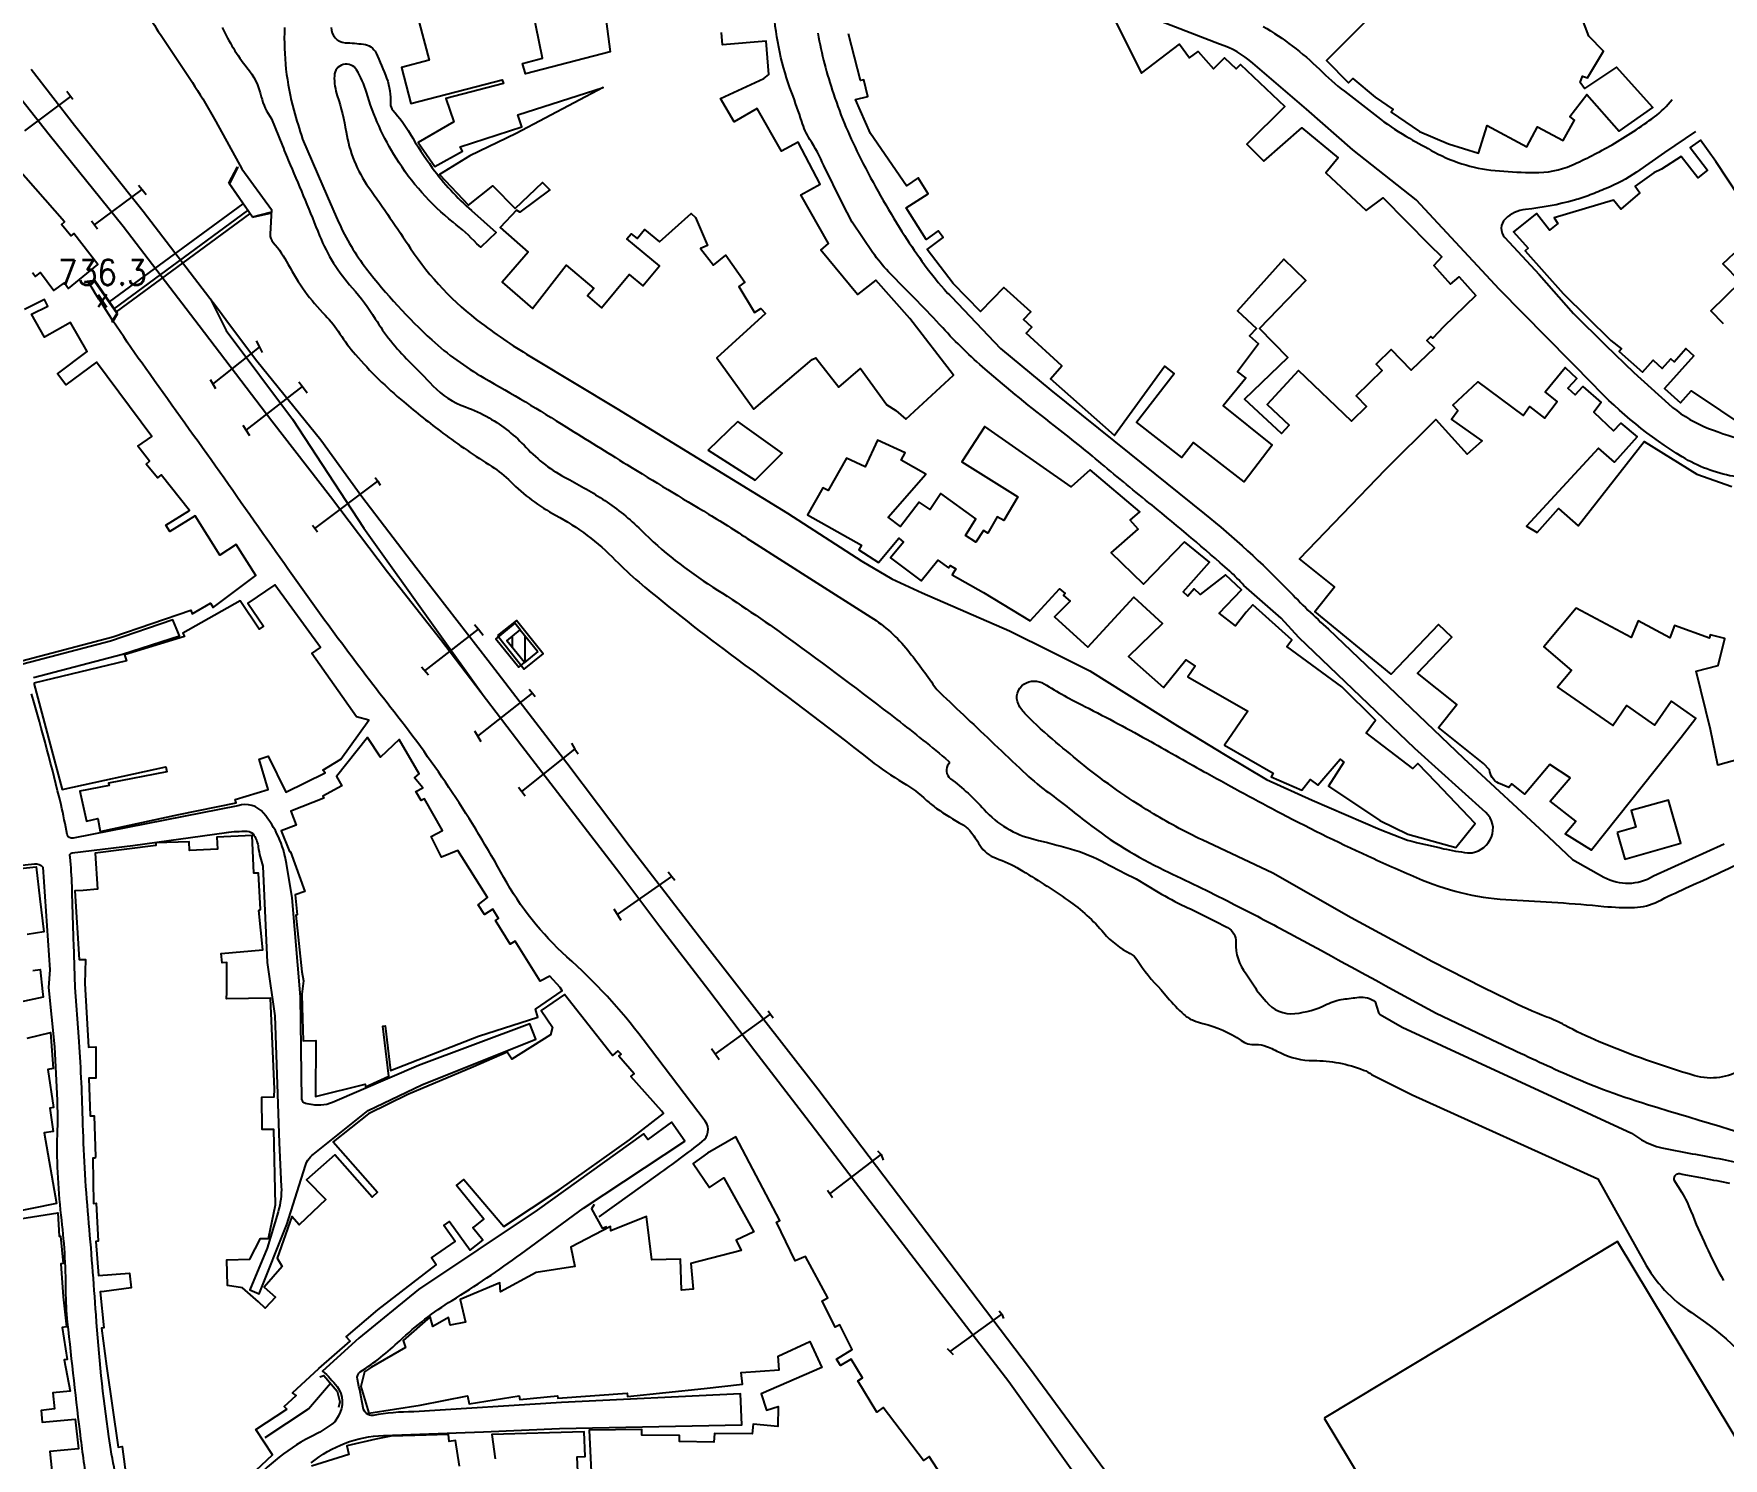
# Model space of a CAD drawing. Header units: metres. Extents: x 320405 to 332543, y 7395686 to 7410003.
# Drawn here: x 321023.2 to 321289.8, y 7409425.7 to 7409650.4 of the extents above; entities that cross this region are included whole.
import ezdxf
from ezdxf.enums import TextEntityAlignment as Align

# ---------------------------------------------------------------- set-up
doc = ezdxf.new("R2010")
doc.units = ezdxf.units.M
doc.header["$LTSCALE"] = 10
doc.header["$MEASUREMENT"] = 0
doc.linetypes.add('CONTINUO', pattern=[0])
doc.linetypes.add('TRACEJADO', pattern=[8.7, 8, -0.7])
for name, color, linetype in [('ALA', 45, 'Continuous'), ('BUEIRO', 151, 'Continuous'), ('CERCA', 45, 'CERCA'), ('EDIFICAÇÃO', 30, 'Continuous'), ('Edificações', 30, 'Continuous'), ('GALERIA', 45, 'Continuous'), ('H_EDIFICAÇÃO', 30, 'Continuous'), ('Hidrografia', 140, 'Continuous'), ('Linha Férrea', 20, 'Continuous'), ('Pontes e Viadutos', 190, 'Continuous'), ('Pontos Cotados', 45, 'Continuous'), ('Portico', 45, 'Continuous'), ('VIADUTO', 190, 'Continuous'), ('Vias Primárias', 230, 'Continuous'), ('Áreas Verdes e Lazer', 93, 'Continuous')]:
    doc.layers.add(name, color=color, linetype=linetype)
doc.styles.get("Standard").update_dxf_attribs({"font": 'arial.ttf'})
doc.styles.add('Style-STANDARD', font='STANDARD.shx')
doc.linetypes.add('CERCA', pattern='A,2.5,-0.2,["X",Standard,S=0.5,R=0,X=-0.15,Y=-0.25],-0.2', length=2.9)
doc.linetypes.add('FENCELINE2', pattern='A,0.25,-0.1,[132,ltypeshp.shx,S=0.1,R=0,X=-0.1,Y=0],-0.1,1', length=1.45)

msp = doc.modelspace()

# ---------------------------------------------------------------- linework, layer by layer
at = {"layer": 'ALA', "linetype": 'CONTINUO', "flags": 128}
msp.add_lwpolyline([(321057.7, 7409621.48), (321060.57, 7409622.16)], dxfattribs=at)
at = {"layer": 'ALA', "linetype": 'CONTINUO'}
for points in [[(321053.98, 7409626.85, 738), (321055.36, 7409629.47, 737.68)], [(321055.36, 7409629.47, 737.68), (321055.39, 7409629.39, 736.32), (321054.1, 7409626.78, 736.44)], [(321060.57, 7409622.16, 736.41), (321060.54, 7409622.23, 736.22), (321057.73, 7409621.52, 736.38)], [(321032.82, 7409611.49, 738.3), (321031.21, 7409611.32, 738.3)], [(321032.79, 7409611.34, 737.21), (321031.3, 7409611.18, 737.16), (321031.21, 7409611.32, 738.3)], [(321036.3, 7409606.29, 737.21), (321035.53, 7409605.06, 737.16), (321035.6, 7409604.94, 737.48)], [(321036.41, 7409606.31, 738.3), (321035.6, 7409604.94, 737.48)]]:
    msp.add_polyline3d(points, dxfattribs=at)
at = {"layer": 'BUEIRO', "linetype": 'CONTINUO'}
for points in [[(321057.7, 7409621.48, 737.93), (321053.98, 7409626.85, 738)], [(321057.7, 7409621.48, 737.93), (321057.73, 7409621.52, 736.38), (321054.1, 7409626.78, 736.44), (321053.98, 7409626.85, 738)], [(321036.41, 7409606.31, 738.3), (321036.3, 7409606.29, 737.21), (321032.79, 7409611.34, 737.21), (321032.82, 7409611.49, 738.3)], [(321036.41, 7409606.31, 737.93), (321032.82, 7409611.49, 738.3)]]:
    msp.add_polyline3d(points, dxfattribs=at)
at = {"layer": 'CERCA', "linetype": 'FENCELINE2', "ltscale": 2, "flags": 128}
msp.add_lwpolyline([(321099.94, 7409556.4), (321099.11, 7409557.43), (321096.1, 7409554.98), (321099.73, 7409550.52), (321100.62, 7409551.24)], dxfattribs=at)
at = {"layer": 'EDIFICAÇÃO', "linetype": 'CONTINUO'}
msp.add_polyline3d([(321102.74, 7409552.97, 741.2), (321100.62, 7409551.24, 741.2), (321097.83, 7409554.68, 741.22), (321099.94, 7409556.4, 741.19)], close=True, dxfattribs=at)
at = {"layer": 'Edificações'}
for points in [[(321241.42, 7409660.51), (321227.18, 7409646.22), (321230.68, 7409642.7), (321231.36, 7409643.37), (321234.89, 7409640.41), (321237.72, 7409638.51), (321237.42, 7409638.06), (321241.88, 7409635.01), (321246.44, 7409633.05), (321251.2, 7409631.59), (321252.54, 7409635.96), (321258.79, 7409632.59), (321260.51, 7409635.78), (321264.56, 7409633.59), (321266.31, 7409636.82), (321265.61, 7409637.36), (321268.27, 7409640.86), (321273.4, 7409635.09), (321278.68, 7409638.79), (321272.97, 7409645.17), (321267.89, 7409641.78), (321267.23, 7409642.77), (321267.6, 7409643.76), (321268.36, 7409643.48), (321270.9, 7409647.68), (321268.6, 7409650.06), (321265.42, 7409658.43)], [(321112.58, 7409659.71), (321114.18, 7409647.61), (321100.78, 7409644.09), (321100.34, 7409645.76), (321103.49, 7409646.58), (321101.39, 7409656.95)], [(321084.04, 7409652.22), (321085.61, 7409646.28), (321081.22, 7409645.12), (321082.68, 7409639.44), (321097.13, 7409643.16), (321097.32, 7409642.58), (321088.2, 7409640.2), (321089.49, 7409636.52), (321083.84, 7409633.3), (321086.48, 7409629.48), (321090.87, 7409631.93), (321090.49, 7409632.62), (321100.21, 7409635.75), (321099.6, 7409637.63), (321113.05, 7409641.96), (321099.32, 7409634.72), (321092.03, 7409631.16), (321087.21, 7409628.24), (321091.78, 7409623.42), (321095.62, 7409626.46), (321099.15, 7409622.87), (321103.49, 7409626.99), (321104.63, 7409625.79), (321099.89, 7409622.27), (321099.39, 7409622.63), (321096.82, 7409619.85), (321101.23, 7409615.98), (321097.09, 7409611.27), (321101.88, 7409607.07), (321107.21, 7409613.94), (321111.57, 7409610.24), (321110.59, 7409609.09), (321112.8, 7409607.22), (321117.16, 7409612.47), (321119.32, 7409610.67), (321121.93, 7409613.83), (321116.8, 7409618.07), (321117.49, 7409618.9), (321118.4, 7409618.14), (321119.59, 7409619.56), (321121.94, 7409617.63), (321126.94, 7409622.07), (321127.6, 7409621.45), (321129.52, 7409617.04), (321128.4, 7409616.56), (321130.48, 7409613.95), (321132.41, 7409615.49), (321135.41, 7409611.23), (321134.46, 7409610.56), (321136.92, 7409606.44), (321137.95, 7409607.12), (321138.69, 7409606.33), (321131.01, 7409599.32), (321136.84, 7409591.24), (321146.05, 7409599.03), (321146.61, 7409599.31), (321150.24, 7409594.7), (321153.66, 7409597.64), (321157.81, 7409591.88), (321159.26, 7409590.99), (321160.8, 7409589.63), (321168.31, 7409596.59), (321161.43, 7409605.51), (321156.08, 7409611.58), (321153.18, 7409609.28), (321147.4, 7409616.32), (321148.62, 7409617.33), (321144.26, 7409625.01), (321147.27, 7409626.72), (321143.82, 7409633.31), (321141.21, 7409631.94), (321137.34, 7409638.65), (321133.7, 7409636.55), (321131.58, 7409640.23), (321138.38, 7409643.38), (321139.2, 7409644.02), (321138.75, 7409649.29), (321131.9, 7409648.7), (321131.73, 7409650.64)], [(321193.63, 7409652.91), (321198.02, 7409644.21), (321204, 7409648.78), (321205.6, 7409646.63), (321206.95, 7409647.64), (321209.36, 7409644.92), (321211.12, 7409646.65), (321212.94, 7409644.89), (321213.61, 7409645.58), (321220.63, 7409638.97), (321214.64, 7409633.02), (321217.32, 7409630.32), (321223.3, 7409635.6), (321229.06, 7409630.88), (321227.1, 7409628.49), (321233.48, 7409622.57), (321236.16, 7409624.54), (321243.39, 7409617.17), (321245.41, 7409615.25), (321244.12, 7409613.89), (321246.78, 7409610.91), (321248.12, 7409612.11), (321250.78, 7409609.14), (321245.67, 7409604.19), (321243.97, 7409602.39), (321243.65, 7409602.69), (321243.03, 7409602.05), (321244.22, 7409600.91), (321240.57, 7409597.36), (321237.4, 7409600.61), (321235.01, 7409598.29), (321235.96, 7409597.31), (321231.88, 7409593.3), (321233.51, 7409591.64), (321231.13, 7409589.3), (321222.79, 7409597.32), (321217.81, 7409591.95), (321221.32, 7409588.7), (321220.08, 7409587.37), (321214.24, 7409592.79), (321221.1, 7409599.39), (321216.64, 7409603.96), (321223.95, 7409611.53), (321220.47, 7409614.88), (321213.17, 7409606.73), (321216.16, 7409603.95), (321215.06, 7409602.77), (321216.45, 7409601.5), (321213.14, 7409597.12), (321214.49, 7409596.1), (321210.89, 7409591.75), (321218.61, 7409585.52), (321214.21, 7409579.75), (321206.2, 7409585.96), (321204.37, 7409583.59), (321197.2, 7409589.14), (321203.17, 7409596.85), (321201.69, 7409597.99), (321193.73, 7409587.06), (321183.62, 7409595.99), (321185.42, 7409598.07), (321179.79, 7409603.19), (321180.68, 7409604.17), (321179.36, 7409605.36), (321180.56, 7409606.59), (321176.28, 7409610.4), (321172.59, 7409606.62), (321168.28, 7409611.03), (321164.16, 7409616.4), (321166.72, 7409618.28), (321165.93, 7409619.36), (321164.04, 7409617.98), (321160.86, 7409622.99), (321164.33, 7409625.19), (321162.75, 7409627.69), (321160.92, 7409626.43), (321155.22, 7409634.71), (321152.87, 7409640.09), (321154.8, 7409640.53), (321154.19, 7409643.18), (321153.66, 7409643.06), (321151.79, 7409650.45)], [(321023, 7409612.8), (321023.48, 7409612.16), (321024.28, 7409612.77), (321026.37, 7409609.92), (321028.02, 7409611.12), (321028.67, 7409610.23), (321033.3, 7409614.02), (321029.51, 7409618.91), (321029.07, 7409618.57), (321027.57, 7409620.33), (321028.06, 7409620.75), (321008.14, 7409643.35)], [(321294.05, 7409622.1), (321288.62, 7409630.27), (321286.21, 7409633.65), (321284.57, 7409632.48), (321287.31, 7409628.9), (321285.77, 7409627.71), (321283.18, 7409631.09), (321280.08, 7409629.09), (321278.86, 7409628.49), (321275.9, 7409626.41), (321276.66, 7409625.33), (321273.64, 7409622.78), (321272.47, 7409624.17), (321263.13, 7409621.38), (321263.71, 7409620.5), (321262.41, 7409619.47), (321260.34, 7409622.07), (321256.69, 7409619.17), (321259.02, 7409616.6), (321258.57, 7409616.19), (321264.54, 7409609.45), (321272.09, 7409602.04), (321273.73, 7409600.71), (321273.39, 7409600.29), (321277.06, 7409597.03), (321278.74, 7409598.92), (321280.17, 7409597.65), (321281.51, 7409599.16), (321282.06, 7409598.67), (321283.91, 7409600.76), (321285.16, 7409599.65), (321280.56, 7409594.46), (321283.07, 7409592.24), (321284.74, 7409594.09), (321294.02, 7409587.91)], [(321289.85, 7409604.7), (321287.86, 7409606.73), (321292.52, 7409611.29), (321289.73, 7409614.15), (321291.54, 7409615.85)], [(321020.33, 7409551.26), (321035.67, 7409555.31), (321048, 7409559.48), (321048.18, 7409558.95), (321051.11, 7409560.63), (321051.5, 7409559.95), (321058.26, 7409564.98), (321055.14, 7409569.86), (321052.56, 7409568.2), (321048.67, 7409574.41), (321044.66, 7409571.9), (321044.04, 7409572.89), (321047.79, 7409575.24), (321043.3, 7409580.85), (321042.72, 7409580.38), (321040.92, 7409582.53), (321041.45, 7409583.02), (321039.64, 7409585.38), (321041.84, 7409586.89), (321033.07, 7409598.63), (321028.26, 7409595.04), (321026.94, 7409596.8), (321031.61, 7409600.29), (321028.97, 7409604.9), (321024.88, 7409602.57), (321022.82, 7409606.19), (321025.41, 7409607.47), (321024.89, 7409608.51), (321021.71, 7409606.94)], [(321057.38, 7409422.98), (321060.86, 7409426.25), (321058.22, 7409430.26), (321063.11, 7409433.45), (321062.7, 7409433.9), (321064.62, 7409435.61), (321064.04, 7409436.03), (321068.18, 7409439.89), (321073.12, 7409444.18), (321072.52, 7409444.88), (321077.51, 7409449.15), (321086.72, 7409456.23), (321085.96, 7409457.32), (321089.69, 7409459.92), (321087.89, 7409462.42), (321088.79, 7409463.06), (321092.04, 7409458.56), (321094.07, 7409460.11), (321092.5, 7409462.06), (321092.84, 7409462.33), (321094.2, 7409463.42), (321089.93, 7409468.74), (321091.05, 7409469.69), (321097.37, 7409462.26), (321106.09, 7409468.04), (321117.22, 7409475.97), (321122.58, 7409480.1), (321122.28, 7409480.51), (321117.42, 7409485.92), (321117.93, 7409486.35), (321115.54, 7409489.16), (321115.87, 7409489.45), (321115.39, 7409490.01), (321114.53, 7409489.26), (321106.97, 7409498.9), (321103.25, 7409496.34), (321105.06, 7409493.7), (321104.76, 7409492.5), (321098.62, 7409488.69), (321097.89, 7409489.76), (321092.6, 7409487.45), (321082.21, 7409483.09), (321076.04, 7409480.05), (321070.46, 7409475.63), (321077.46, 7409467.68), (321076.58, 7409466.91), (321070.73, 7409473.59), (321066.22, 7409469.65), (321069.28, 7409466.56), (321065.09, 7409462.53), (321063.91, 7409463.87), (321061.63, 7409457.27), (321062.39, 7409455.95), (321059.56, 7409452.73), (321061.32, 7409451.12), (321059.73, 7409449.39), (321058.64, 7409450.4), (321056.15, 7409452.62), (321053.77, 7409452.99), (321053.68, 7409457.02), (321057.27, 7409457.11), (321058.97, 7409460.41), (321060.22, 7409460.36), (321061.35, 7409465.68), (321061.09, 7409477.6), (321059.23, 7409477.59), (321059.2, 7409482.66), (321061.14, 7409482.73), (321061.18, 7409483.93), (321060.57, 7409498.3), (321053.62, 7409498.19), (321053.65, 7409499.2), (321053.67, 7409500.55), (321053.67, 7409503.95), (321052.93, 7409503.87), (321052.78, 7409505.35), (321059.36, 7409505.91), (321058.73, 7409512.15), (321058.95, 7409512.31), (321058.68, 7409518), (321057.95, 7409518), (321057.66, 7409523.95), (321052.08, 7409523.69), (321052.17, 7409521.78), (321047.79, 7409521.57), (321047.72, 7409522.97), (321042.44, 7409522.79), (321042.46, 7409522.38), (321032.87, 7409521.15), (321033.23, 7409515.47), (321030.98, 7409515.29), (321029.69, 7409515.21), (321030.36, 7409504.4), (321031.34, 7409504.38), (321031.26, 7409500.6), (321031.82, 7409490.58), (321032.98, 7409490.6), (321032.99, 7409485.7), (321031.9, 7409485.7), (321032.08, 7409479.73), (321032.75, 7409479.75), (321032.94, 7409473.28), (321032.9, 7409473.07), (321032.52, 7409473.06), (321032.61, 7409465.93), (321033.06, 7409465.95), (321033.36, 7409459.96), (321032.97, 7409459.93), (321033.43, 7409454.53), (321038.29, 7409454.93), (321038.59, 7409452.58), (321034.31, 7409452.03), (321033.65, 7409451.96), (321034.24, 7409446.27), (321033.91, 7409446.22), (321034.7, 7409440.24), (321036.53, 7409427.48), (321037.15, 7409427.56), (321038.17, 7409419.93)], [(321000, 7409516.56), (321023.6, 7409519.03), (321024.15, 7409513.99), (321024.8, 7409508.77), (321022.14, 7409508.34)], [(321023.06, 7409502.68), (321024.18, 7409502.81), (321024.57, 7409499.33), (321024.67, 7409498.47), (321012.39, 7409495.82)], [(321022.15, 7409491.98), (321025.85, 7409492.87), (321026.24, 7409487.2), (321025.4, 7409487.07), (321026.3, 7409481.06), (321025.72, 7409480.97), (321026.27, 7409477.25), (321024.83, 7409477.03), (321026.79, 7409465.91), (321018.76, 7409464.25)], [(321173.63, 7409411.9), (321164.49, 7409425.97), (321163.58, 7409425.38), (321157.23, 7409433.74), (321156.22, 7409432.98), (321153.23, 7409437.95), (321154, 7409438.41), (321152.16, 7409441.37), (321150.5, 7409440.34), (321149.87, 7409441.35), (321152.35, 7409442.89), (321150.42, 7409446.76), (321149.68, 7409446.39), (321147.59, 7409450.57), (321148.49, 7409451.02), (321144.97, 7409457.57), (321143.36, 7409456.87), (321140.42, 7409462.95), (321140.95, 7409463.2), (321133.96, 7409476.41), (321129.5, 7409473.83), (321127.25, 7409472.22), (321129.82, 7409468.45), (321132.07, 7409469.98), (321136.82, 7409461.46), (321134.03, 7409460.12), (321134.82, 7409458.49), (321126.87, 7409456.43), (321127.26, 7409452.41), (321125.4, 7409452.23), (321125.24, 7409457.14), (321120.72, 7409457), (321119.91, 7409463.85), (321114.26, 7409461.61), (321114.19, 7409462.28), (321107.96, 7409459), (321108.57, 7409455.95), (321102.46, 7409455.03), (321096.84, 7409451.99), (321096.72, 7409453.41), (321090.46, 7409450.77), (321091.33, 7409447.21), (321088.91, 7409446.7), (321088.65, 7409447.94), (321086.17, 7409446.48), (321085.76, 7409448.02), (321081.48, 7409444.31), (321081.88, 7409443.21), (321076.5, 7409440.11), (321075.39, 7409439.36), (321074.79, 7409437.05), (321076.05, 7409432.82), (321084.16, 7409434.11), (321091.64, 7409435.59), (321091.89, 7409434.3), (321099.81, 7409435.58), (321099.91, 7409434.97), (321105.87, 7409435.59), (321105.91, 7409435.2), (321116.86, 7409436), (321116.91, 7409435.45), (321129.01, 7409436.7), (321135.04, 7409437.38), (321134.83, 7409439.25), (321140.8, 7409439.67), (321140.65, 7409441.8), (321145.64, 7409444.12), (321147.24, 7409440.7), (321147.57, 7409440.05), (321138.01, 7409435.88), (321138.84, 7409433.28), (321140.66, 7409433.86), (321140.64, 7409430.74), (321136.71, 7409431.08), (321136.58, 7409429.57), (321130.61, 7409429.63), (321130.54, 7409428.25), (321125.09, 7409428.38), (321125.11, 7409429.31), (321119.15, 7409429.37), (321119.16, 7409430.27), (321110.82, 7409430.15), (321111.24, 7409421.41)], [(321018.98, 7409463.16), (321026.99, 7409464.41), (321027.18, 7409460.74), (321027.43, 7409460.75), (321027.81, 7409456.44), (321027.45, 7409456.41), (321027.82, 7409451.19), (321028.38, 7409446.45), (321027.7, 7409446.37), (321028.46, 7409441.29), (321028, 7409441.22), (321028.93, 7409436.31), (321026.2, 7409436.05), (321026.49, 7409433.49), (321024.38, 7409433.26), (321024.54, 7409431.43), (321029.74, 7409431.88), (321030.28, 7409427.22), (321025.74, 7409426.76), (321026.31, 7409421.2)], [(321090.38, 7409424.46), (321089.76, 7409428.53), (321088.73, 7409428.37), (321088.62, 7409429.49), (321083.35, 7409429.29), (321079.52, 7409429.18), (321077.16, 7409428.74), (321072.58, 7409427.7), (321072.9, 7409426.29), (321067, 7409424.46)], [(321109.18, 7409421.21), (321108.97, 7409425.92), (321110.2, 7409425.97), (321110.03, 7409429.91), (321095.48, 7409429.44), (321096, 7409425.64)]]:
    msp.add_lwpolyline(points, dxfattribs=at)
msp.add_lwpolyline([(321294.81, 7409536.7), (321288.97, 7409535.04), (321287.78, 7409540.68), (321285.52, 7409549.9), (321288.98, 7409550.76), (321290.06, 7409555.02), (321287.73, 7409555.61), (321287.61, 7409555.11), (321282.09, 7409557.08), (321281.4, 7409555.16), (321276.39, 7409557.8), (321275.29, 7409555.22), (321266.62, 7409559.81), (321261.47, 7409553.71), (321265.87, 7409549.99), (321263.66, 7409547.37), (321272.36, 7409541.33), (321274.53, 7409544.46), (321278.96, 7409541.39), (321281.57, 7409545.15), (321285.5, 7409542.42), (321283.19, 7409539.43), (321269.02, 7409521.62), (321264.84, 7409524.2), (321266.52, 7409526.24), (321262.48, 7409529.35), (321265.63, 7409533.06), (321262.43, 7409535.17), (321258.49, 7409530.48), (321256.44, 7409532.12), (321255.97, 7409531.53), (321254.35, 7409532.24, -0.290956), (321252.94, 7409534.34), (321251.95, 7409535.3), (321244.86, 7409540.98), (321247.76, 7409544.61), (321241.55, 7409549.58), (321246.95, 7409555.27), (321244.86, 7409557.25), (321237.4, 7409549.39), (321225.33, 7409559.28), (321228.44, 7409563.17), (321222.96, 7409567.63), (321236.49, 7409581.72), (321244.44, 7409589.6), (321249.37, 7409584.09), (321251.75, 7409586.21), (321246.92, 7409589.63), (321247.9, 7409591), (321247.13, 7409591.82), (321251.08, 7409595.55), (321258.21, 7409590.23), (321259.25, 7409591.62), (321261.62, 7409589.82), (321263.59, 7409592.42), (321261.72, 7409593.93), (321264.85, 7409597.81), (321266.71, 7409596.05), (321265.29, 7409594.54), (321266.42, 7409593.47), (321267.66, 7409594.78), (321270.55, 7409592.25), (321269.37, 7409590.75), (321272.5, 7409587.82), (321273.63, 7409589.03), (321276.21, 7409586.87), (321272.65, 7409582.85), (321270.12, 7409585.08), (321258.74, 7409572.78), (321260.42, 7409571.75), (321263.79, 7409575.55), (321266.89, 7409572.8), (321277.32, 7409586.11), (321285.62, 7409580.97), (321291.16, 7409579)], format="xyb", dxfattribs=at)
for points in [[(321134.31, 7409589.26), (321129.64, 7409584.74), (321137.05, 7409579.99), (321141.31, 7409584.28)], [(321204.8, 7409570.26), (321198.34, 7409563.62), (321193.22, 7409568.56), (321197.49, 7409572.27), (321196.24, 7409573.71), (321197.73, 7409575), (321189.89, 7409581.62), (321186.91, 7409578.98), (321173.27, 7409588.49), (321169.63, 7409582.89), (321178.48, 7409577.37), (321176.26, 7409573.63), (321175.25, 7409574.23), (321173.73, 7409571.67), (321173.05, 7409572.07), (321171.88, 7409570.23), (321170.21, 7409571.29), (321171.88, 7409573.91), (321166.35, 7409577.93), (321164.64, 7409575.38), (321162.94, 7409576.52), (321159.95, 7409572.68), (321158.01, 7409574.19), (321163.97, 7409580.94), (321160.06, 7409583.15), (321160.72, 7409584.32), (321156.32, 7409586.33), (321154.41, 7409582.14), (321151.45, 7409583.49), (321148.54, 7409578.36), (321147.73, 7409578.83), (321145.32, 7409574.57), (321153.81, 7409569.76), (321153.4, 7409569.03), (321156.49, 7409567.02), (321159.69, 7409570.86), (321160.44, 7409570.24), (321158.37, 7409567.76), (321163.25, 7409564.13), (321165.87, 7409567.37), (321167.53, 7409566.18), (321167.81, 7409566.57), (321168.7, 7409566.01), (321168.1, 7409565.06), (321173.09, 7409562.29), (321180.43, 7409557.82), (321185.07, 7409562.86), (321185.94, 7409562.13), (321185.67, 7409561.81), (321186.75, 7409560.9), (321184.27, 7409558.43), (321189.53, 7409553.68), (321196.77, 7409561.58), (321201.31, 7409557.42), (321195.94, 7409552.18), (321201.49, 7409547.32), (321205, 7409551.69), (321206.49, 7409550.65), (321205.33, 7409549), (321214.8, 7409543.59), (321211.1, 7409538.19), (321218.8, 7409533.78), (321218.48, 7409533.23), (321223.3, 7409531.1), (321224.6, 7409532.81), (321225.81, 7409531.88), (321229.36, 7409536), (321229.92, 7409535.52), (321227.49, 7409531.76), (321235.61, 7409526.31), (321240.02, 7409524.17), (321247.6, 7409522.07), (321250.66, 7409525.84), (321244.51, 7409532.32), (321241.59, 7409535.3), (321240.83, 7409534.55), (321233.45, 7409540.18), (321234.94, 7409542.14), (321229.64, 7409547.42), (321220.95, 7409553.75), (321221.74, 7409554.82), (321215.56, 7409560.36), (321214.5, 7409559.18), (321212.81, 7409557.01), (321210.26, 7409559.01), (321213.76, 7409562.74), (321211.24, 7409565.1), (321207.25, 7409562), (321206.31, 7409562.85), (321205.3, 7409561.72), (321204.56, 7409562.39), (321208.72, 7409567.06)], [(321023.23, 7409548), (321027.68, 7409531.2), (321044.03, 7409534.81), (321044.2, 7409534.02), (321035.01, 7409532.23), (321035.09, 7409531.84), (321030.46, 7409530.94), (321031.51, 7409526.2), (321033.33, 7409526.62), (321033.7, 7409524.6), (321046.07, 7409527.29), (321055.13, 7409529.11), (321054.97, 7409529.63), (321060.21, 7409531.24), (321058.74, 7409536.02), (321060.2, 7409536.46), (321062.99, 7409530.8), (321069.17, 7409533.84), (321068.81, 7409534.29), (321071.63, 7409536), (321076.06, 7409542.15), (321074.15, 7409542.7), (321067.06, 7409552.65), (321068.42, 7409553.62), (321061.24, 7409563.5), (321056.99, 7409560.63), (321059.45, 7409556.99), (321058.77, 7409556.53), (321055.76, 7409560.98), (321046.7, 7409555.88), (321046.99, 7409555.37), (321037.54, 7409552.46), (321037.84, 7409551.51)], [(321096.36, 7409555.49), (321100.56, 7409550.22), (321103.58, 7409552.63), (321099.38, 7409557.89)], [(321065.53, 7409496.93), (321065.72, 7409491.55), (321067.72, 7409491.62), (321067.66, 7409482.8), (321075.5, 7409484.74), (321075.56, 7409484.3), (321079.21, 7409485.99), (321078.28, 7409493.87), (321078.64, 7409493.91), (321079.47, 7409486.88), (321093.37, 7409492.28), (321102.76, 7409495.3), (321102.36, 7409496.56), (321106.6, 7409499.43), (321106.26, 7409500), (321104.65, 7409501.78), (321103.09, 7409500.96), (321099.14, 7409507.29), (321098.38, 7409506.82), (321096.05, 7409510.55), (321096.54, 7409510.86), (321095.62, 7409512.32), (321094.3, 7409511.49), (321093.33, 7409513.04), (321094.82, 7409514.17), (321090.12, 7409521.61), (321087.56, 7409520.56), (321085.89, 7409523.82), (321087.7, 7409524.75), (321084.84, 7409529.75), (321084.33, 7409529.46), (321083.51, 7409530.88), (321084.58, 7409531.49), (321083.27, 7409533.04), (321084.03, 7409533.68), (321080.84, 7409539.08), (321077.93, 7409536.32), (321075.84, 7409539.41), (321070.98, 7409533.29), (321071.83, 7409531.81), (321068.8, 7409530.17), (321068.97, 7409529.86), (321063.74, 7409527.8), (321064.61, 7409525.61), (321062.24, 7409524.68), (321063.53, 7409521.41), (321063.71, 7409521.38), (321065.99, 7409515.15), (321064.46, 7409514.59), (321064.76, 7409511.44), (321064.55, 7409511.41), (321065.52, 7409502.46), (321065.77, 7409501.04), (321065.51, 7409498.95)], [(321273.07, 7409524.44), (321274.26, 7409520.25), (321283.1, 7409522.76), (321281.18, 7409529.55), (321275.28, 7409527.88), (321276.02, 7409525.26)]]:
    msp.add_lwpolyline(points, close=True, dxfattribs=at)
at = {"layer": 'GALERIA', "linetype": 'TRACEJADO', "flags": 128}
for points in [[(321035.89, 7409607.06), (321056.97, 7409622.54)], [(321036.23, 7409606.57), (321057.31, 7409622.04)]]:
    msp.add_lwpolyline(points, dxfattribs=at)
at = {"layer": 'H_EDIFICAÇÃO', "color": 132, "linetype": 'CONTINUO', "flags": 128}
for points in [[(321098.74, 7409553.56), (321098.74, 7409555.42)], [(321100.74, 7409551.34), (321100.74, 7409555.43)]]:
    msp.add_lwpolyline(points, dxfattribs=at)
at = {"layer": 'Hidrografia'}
for points in [[(321039.07, 7409658.6, 0.070177), (321043.17, 7409650.33, -0.008845), (321049.86, 7409640.18), (321051.93, 7409636.59), (321056.01, 7409629.15), (321060.69, 7409622.69), (321060.51, 7409618.83, 0.193281), (321060.96, 7409617.53, -0.057349), (321063.36, 7409614.04, 0.071073), (321069.18, 7409606.03, -0.049542), (321071.51, 7409603.11, 0.035318), (321073.95, 7409599.86, 0.039659), (321081.57, 7409592.36, 0.014177), (321087.77, 7409587.45, 0.020425), (321095.49, 7409582.15, -0.057692), (321098.44, 7409579.8, 0.074494), (321105.55, 7409574.49, -0.075559), (321114.97, 7409567.42, 0.023298), (321118.71, 7409563.94, 0.017039), (321134.09, 7409551.83, -0.00779), (321155.21, 7409535.82, 0.032139), (321160.4, 7409532.27, -0.054188), (321164.1, 7409529.49, 0.037039), (321165.67, 7409528.22, 0.024073), (321169.76, 7409525.68, -0.103269), (321171.04, 7409524.57, -0.011596), (321171.71, 7409523.65, -0.014431), (321172.48, 7409522.46, 0.174672), (321175.08, 7409520.36, -0.051726), (321178.77, 7409518.65, -0.017018), (321186.41, 7409513.72, -0.06506), (321192.06, 7409508.59, 0.102565), (321196.23, 7409505.34, -0.146534), (321197.27, 7409504.38, 0.054538), (321201.09, 7409499.63), (321202.11, 7409498.41, 0.035556), (321204.7, 7409495.72, 0.094165), (321206.27, 7409494.77, 0.027704), (321207.7, 7409494.32, -0.087409), (321213.73, 7409491.62, 0.162758), (321215.99, 7409490.98, -0.109709), (321217.75, 7409490.68, -0.020115), (321219.91, 7409489.7, 0.117021), (321225.14, 7409488.45, -0.092573), (321233.04, 7409486.96, -0.071574), (321234.32, 7409486.24), (321240.73, 7409483.05), (321270.04, 7409469.81), (321277.31, 7409456.72, 0.121649), (321284.77, 7409448.69, -0.092251), (321297.93, 7409436.09, 0.067155)], [(321052.95, 7409651.42, 0.064319), (321056.84, 7409645.13, -0.114458), (321059.1, 7409640.51, 0.102868), (321060.7, 7409637.03), (321062.43, 7409632.77, 0.003943), (321063.67, 7409629.77, -0.003641), (321068.3, 7409618.58, 0.086956), (321073.44, 7409610.37, -0.046261), (321077.08, 7409605.48, 0.061574), (321082.38, 7409598.8, -0.008887), (321086.19, 7409594.92, 0.118246), (321091.33, 7409591.57, -0.04613), (321095.05, 7409589.85, -0.073817), (321100.89, 7409585.19, 0.086112), (321107.39, 7409580.26, -0.026593), (321113.31, 7409576.79, -0.048904), (321118.98, 7409572.19, 0.054035), (321130.36, 7409563.15, -0.016293), (321142.26, 7409555.08, -0.006963), (321159.38, 7409542.27, -0.010618), (321167.56, 7409535.69, -0.415211), (321167.59, 7409535.29, 0.431115), (321167.86, 7409532.92, -0.048823), (321173.15, 7409528.06, 0.152445), (321181.03, 7409523.37, -0.010889), (321186.78, 7409521.86, -0.055559), (321192.32, 7409519.59, 0.01629), (321197.17, 7409517.13), (321200.63, 7409515.03, 0.027967), (321204.88, 7409512.77, -0.014024), (321211.58, 7409509.43, -0.290275), (321212.89, 7409507.12, 0.184265), (321214.51, 7409502.15, -0.028485), (321216.16, 7409499.57), (321217.65, 7409497.75, 0.25238), (321222.21, 7409495.87, 0.089248), (321227.23, 7409497.33, -0.08216), (321229.86, 7409498.14, -0.00316), (321232.29, 7409498.44, -0.194005), (321234.89, 7409497.74), (321235.4, 7409496.04), (321235.66, 7409495.71), (321239.14, 7409493.71), (321275.34, 7409476.99), (321276.93, 7409475.97, 0.092055), (321280.11, 7409474.7, 0.00544), (321288.65, 7409473.08, -0.04299), (321296.24, 7409471.04, -0.003544)], [(321112.4, 7409463.79), (321121.73, 7409470.47, 0.009398), (321128.69, 7409475.66, 0.402838), (321129.17, 7409478.89), (321119.38, 7409491.77, 0.047671), (321107.32, 7409504.84, -0.083902), (321097.38, 7409517.32, 0.039926), (321080.06, 7409543.46, -0.013337), (321062.75, 7409566.79, 0.002711), (321040.87, 7409597.63, -0.017623), (321031.87, 7409611.16)], [(321290.83, 7409469.05, 0.007598), (321286.84, 7409469.84), (321283.34, 7409470.49), (321282.95, 7409470.56, 0.514108), (321282.01, 7409469.66), (321283.26, 7409467.63, -0.045609), (321284.71, 7409464.7, 0.034339), (321289.84, 7409453.77, 0.06809)]]:
    msp.add_lwpolyline(points, format="xyb", dxfattribs=at)
msp.add_lwpolyline([(321059.73, 7409428.97), (321066.57, 7409433.49), (321070.03, 7409437.54)], dxfattribs=at)
at = {"layer": 'Linha Férrea', "flags": 128}
for points in [[(321014.58, 7409648.5), (321025.62, 7409634.54), (321037.3, 7409620.06), (321049.3, 7409604.4), (321060.79, 7409589.37), (321070, 7409577.44), (321079.04, 7409565.56), (321087.38, 7409554.95), (321100.23, 7409538.09), (321115.66, 7409518.04), (321122, 7409509.6), (321129.73, 7409499.55), (321136.97, 7409489.99), (321145.05, 7409479.51), (321151.83, 7409470.64), (321164.21, 7409454.51), (321177.08, 7409437.84), (321189.77, 7409420.05)], [(321022.78, 7409644.86), (321029.61, 7409636), (321040.47, 7409622.47), (321052.18, 7409607.13), (321054.23, 7409604.38), (321058.4, 7409598.83), (321068.5, 7409586.37), (321074.96, 7409577.42), (321083.51, 7409566.29), (321094.88, 7409551.55), (321107.33, 7409535.41), (321117.32, 7409522.19), (321126.82, 7409509.8), (321128.79, 7409507.31), (321146.9, 7409484.02), (321180.33, 7409439.96), (321196.33, 7409418.24)], [(321051.07, 7409608.58), (321053.58, 7409603.61), (321064.01, 7409589.66), (321075.3, 7409572.43), (321086.5, 7409556.78), (321094.29, 7409545.88)]]:
    msp.add_lwpolyline(points, dxfattribs=at)
at = {"layer": 'Pontes e Viadutos'}
for points in [[(321111.62, 7409465.75), (321111.22, 7409465.09), (321112.87, 7409462.03), (321113.62, 7409462.26)], [(321068.34, 7409438.55), (321068.99, 7409438.77), (321071.07, 7409436.3), (321071.48, 7409434.64), (321071.27, 7409433.72)]]:
    msp.add_lwpolyline(points, dxfattribs=at)
at = {"layer": 'Portico'}
for points in [[(321021.78, 7409635.13), (321029.05, 7409640.55)], [(321028.43, 7409641.4), (321029.05, 7409640.55), (321029.36, 7409640.14)], [(321032.77, 7409620.29), (321040.29, 7409625.87)], [(321039.73, 7409626.56), (321040.29, 7409625.87), (321040.94, 7409625.07)], [(321032.31, 7409620.93), (321033.23, 7409619.65)], [(321058.31, 7409601.98), (321058.81, 7409601.02), (321059.24, 7409600.18)], [(321051.47, 7409595.17), (321058.81, 7409601.02)], [(321051.05, 7409595.88), (321051.88, 7409594.46)], [(321056.69, 7409587.91), (321065.59, 7409594.79)], [(321065.03, 7409595.52), (321065.59, 7409594.79), (321066.36, 7409593.81)], [(321056.18, 7409588.69), (321057.26, 7409587.04)], [(321077.08, 7409580.45), (321077.49, 7409579.84), (321077.88, 7409579.24)], [(321067.57, 7409572.38), (321077.49, 7409579.84)], [(321067.18, 7409572.91), (321067.96, 7409571.84)], [(321084.93, 7409549.92), (321093.36, 7409556.5)], [(321092.74, 7409557.25), (321093.36, 7409556.5), (321094.12, 7409555.57)], [(321084.38, 7409550.55), (321085.48, 7409549.28)], [(321093.26, 7409539.65), (321101.89, 7409546.4)], [(321101.35, 7409547.02), (321101.89, 7409546.4), (321102.34, 7409545.88)], [(321092.77, 7409540.49), (321093.76, 7409538.81)], [(321100.21, 7409530.91), (321108.6, 7409537.58)], [(321108.05, 7409538.5), (321108.6, 7409537.58), (321109.13, 7409536.86)], [(321099.7, 7409531.57), (321100.72, 7409530.24)], [(321115.3, 7409511.48), (321123.88, 7409517.48)], [(321123.3, 7409518.21), (321123.88, 7409517.48), (321124.35, 7409516.89)], [(321114.74, 7409512.38), (321115.86, 7409510.58)], [(321130.75, 7409489.48), (321139.46, 7409495.79)], [(321139.08, 7409496.3), (321139.46, 7409495.79), (321139.9, 7409495.2)], [(321130.13, 7409490.37), (321131.37, 7409488.6)], [(321148.84, 7409467.42), (321156.94, 7409473.66)], [(321156.36, 7409474.23), (321156.94, 7409473.66), (321157.26, 7409472.75)], [(321148.46, 7409468), (321149.22, 7409466.84)], [(321167.8, 7409442.55), (321175.32, 7409447.98), (321175.98, 7409448.46)], [(321175.55, 7409448.99), (321175.98, 7409448.46), (321176.21, 7409447.76)], [(321167.31, 7409443.03), (321168.29, 7409442.08)]]:
    msp.add_lwpolyline(points, dxfattribs=at)
at = {"layer": 'VIADUTO', "linetype": 'TRACEJADO', "flags": 128}
msp.add_lwpolyline([(321035.15, 7409608.13), (321056.23, 7409623.6)], dxfattribs=at)
at = {"layer": 'Vias Primárias'}
for points in [[(321325.81, 7409580.83), (321317.8, 7409579.8, -0.014257), (321311.87, 7409579.21, -0.047138), (321298.86, 7409579.51, -0.014751), (321291.38, 7409580.62, -0.094056), (321283.33, 7409583.69, -0.064456), (321269.37, 7409594.99), (321254.52, 7409610.11), (321241.36, 7409624.23), (321231.37, 7409632.11), (321224.04, 7409638.53), (321215.59, 7409645.81, 0.098133), (321210.3, 7409648.81), (321188.82, 7409657.15)], [(321070.14, 7409651.45, 0.40872), (321072.35, 7409649.03, -0.014528), (321075.24, 7409648.8, -0.259764), (321077.21, 7409647.39, -0.022491), (321078.88, 7409643.42, -0.101347), (321079.5, 7409639.38, 0.200767), (321079.86, 7409638.37, -0.053583), (321082.58, 7409634.67, 0.0253), (321086.09, 7409629.3, 0.055827), (321092.27, 7409622.53), (321096.18, 7409619.11), (321093.75, 7409616.75), (321093.13, 7409617.3, 0.033213), (321089.37, 7409620.72, -0.085946), (321080.38, 7409630.79, -0.067391), (321075.69, 7409641.22, 0.064653), (321074.14, 7409644.73, 0.746152), (321070.63, 7409643.81, 0.08908), (321071.1, 7409640.62, -0.041577), (321072.48, 7409634.98, 0.115266), (321076.07, 7409626.18, -0.007523), (321082.67, 7409616.57, 0.085122), (321093.82, 7409604.76, 0.025899), (321101.98, 7409599.27), (321115.21, 7409591.32), (321142.15, 7409574.81), (321153.86, 7409567.25), (321158.58, 7409564.46), (321163.4, 7409562.26), (321177.15, 7409556.25), (321183.85, 7409552.93), (321189.84, 7409549.93), (321203.69, 7409541.24), (321211.22, 7409536.7), (321217.74, 7409532.81), (321224.96, 7409529.51), (321235.64, 7409524.89), (321239.96, 7409523.22, 0.003395), (321245.69, 7409521.88, 0.024809), (321249.43, 7409521.23, 0.077892), (321250.19, 7409521.25, 0.251157), (321253.21, 7409523.69, 0.319379), (321252.35, 7409527.58), (321241.16, 7409537.66), (321222.85, 7409555.22), (321220.04, 7409558.27), (321214.16, 7409563.42, 0.027726), (321211.92, 7409565.65, 0.012107), (321199.66, 7409576.05, -0.004795), (321191.65, 7409582.64, 0.009679), (321184.29, 7409588.58, -0.012382), (321173.35, 7409597.51, -0.03062), (321166.63, 7409604.04, 0.00962), (321162.64, 7409608.24, -0.001339), (321158.08, 7409612.9, -0.043588), (321155.63, 7409615.9), (321152.36, 7409620.7), (321150.78, 7409623.78), (321147.87, 7409629.64, 0.035179), (321145.68, 7409633.78, -0.062685), (321144.38, 7409636.59, 0.013546), (321142.81, 7409641.13, -0.073508), (321139.98, 7409654.12, 0.017095)], [(321062.78, 7409651.41, 0.079079), (321064.24, 7409638.39, 0.009334), (321065.6, 7409633.81), (321069.49, 7409624.82), (321071.31, 7409620.71, 0.061205), (321075.69, 7409613.37, 0.041639), (321086, 7409602.16, 0.056792), (321094.23, 7409596.16, -0.010973), (321107.25, 7409588.39, 0.002766), (321116.8, 7409582.46, 0.0028), (321129.68, 7409574.67, -0.014317), (321136.61, 7409570.26), (321146.17, 7409564.21), (321155.29, 7409558.41, -0.082431), (321161.12, 7409553.18, -0.019126), (321165.35, 7409547.47, 0.05348), (321166.13, 7409546.55, 0.00012), (321174.76, 7409538.39, 0.000284), (321179.3, 7409534.09, 0.026643), (321182.91, 7409531.03, -0.003353), (321189.47, 7409525.97, 0.055888), (321201.59, 7409518.51, -0.007366), (321212.13, 7409513.36, -0.005884), (321220.43, 7409509.02, -0.002391), (321237.61, 7409499.68), (321244.5, 7409495.93), (321254.22, 7409491.31, 0.00396), (321263.83, 7409486.84, 0.03312), (321277.86, 7409481.54, 0.000973), (321303.95, 7409473.66, 0.012631)], [(321146.91, 7409650.51, 0.034944), (321149.39, 7409640.96, 0.037268), (321153.72, 7409630.64, 0.021754), (321160.2, 7409619.22, 0.035955), (321166.84, 7409610.12, 0.044263), (321168.01, 7409608.96), (321175.75, 7409600.76), (321183.71, 7409594.21), (321196.04, 7409584.27), (321207.92, 7409574.72, -0.031222), (321221.16, 7409562.64, 0.016382), (321227.49, 7409556.52), (321248.81, 7409536.18), (321262.24, 7409523.74), (321266.03, 7409520.15), (321270.97, 7409517.41, 0.270486), (321278.78, 7409517.57), (321289.93, 7409522.62)], [(321217.18, 7409651.6, -0.061377), (321226.08, 7409644.83, 0.024984), (321230.02, 7409641.36), (321235.71, 7409636.97, 0.036179), (321240.3, 7409633.94, 0.003927), (321244.22, 7409631.78, 0.10648), (321254.48, 7409628.79, 0.012544), (321259.96, 7409628.53, 0.108708), (321265.89, 7409629.7, 0.028353), (321272.25, 7409632.92, 0.02798), (321278.95, 7409637.32, 0.068348), (321281.75, 7409640.06, 6.601868)], [(321285.44, 7409635.04), (321280.53, 7409631.68), (321276.1, 7409628.61, -0.053979), (321271.35, 7409626.03, -0.005963), (321268.79, 7409625.01, -0.022729), (321266.31, 7409624.18, -0.0438), (321258.6, 7409622.72, 0.169479), (321255.42, 7409621.24, 0.40485), (321255.33, 7409618.28), (321260.75, 7409612.47), (321266.19, 7409606.29), (321271.24, 7409601.29), (321275.69, 7409596.98), (321281.19, 7409592.04, 0.082708), (321286.75, 7409588.5, 0.071828), (321299.2, 7409585.22, 0.05763), (321318.06, 7409585.23, 0.013979), (321322.19, 7409585.82, 3.881566)], [(321023.18, 7409548.9), (321037.21, 7409552.55), (321046.17, 7409555.47), (321045.12, 7409558), (321035.29, 7409554.63), (321020.47, 7409550.75, -0.451583)], [(321292.89, 7409487.13, -0.213512), (321285.32, 7409486.07, -0.029517), (321270.23, 7409491.42, -0.023569), (321264.75, 7409494.05, 0.031593), (321261.98, 7409495.32, -0.023715), (321255.85, 7409498.02), (321251.87, 7409500), (321243.93, 7409504.03), (321231.09, 7409510.96), (321218.73, 7409518.03), (321207.6, 7409523.26, -0.026697), (321199.4, 7409527.67, -0.033101), (321188.98, 7409534.99, -0.005158), (321184.5, 7409538.69, -0.021205), (321179.75, 7409543.03, -0.084414), (321178.59, 7409544.67, -0.374922), (321179.46, 7409547.84, -0.291774), (321182.63, 7409547.89, 0.020968), (321189.08, 7409544.3, -0.012014), (321199.45, 7409538.77, 0.001668), (321208.37, 7409533.77, 0.006058), (321220.11, 7409527.43, 0.013632), (321234.64, 7409520.31, 0.008693), (321242.37, 7409516.93, 0.08723), (321256.38, 7409513.8, -0.012165), (321270.98, 7409512.78, 0.030883), (321275.78, 7409512.62, 0.109688), (321279.5, 7409513.56, -0.010319), (321283.87, 7409515.65, 0.005764), (321292.85, 7409519.83)], [(321037.34, 7409418.23, -0.032992), (321035.04, 7409429.14, -0.018514), (321033.02, 7409448.33, 0.005211), (321031.82, 7409463.72, -0.015732), (321030.93, 7409479.31, 0.011565), (321030.3, 7409492.2), (321029.74, 7409500), (321029.51, 7409506.9, -0.000506), (321029.23, 7409515.98, 0.018239), (321028.92, 7409520.54), (321028.89, 7409520.79, -0.443112), (321029.25, 7409521.2), (321038.81, 7409522.36), (321053.59, 7409524.44, -0.04116), (321056.86, 7409524.62, -0.251819), (321057.95, 7409524, -0.106246), (321058.63, 7409522.12, 0.051196), (321059.35, 7409519.13), (321060.01, 7409503.9), (321061.26, 7409495.49), (321061.93, 7409475.47), (321062.26, 7409468.57, -0.087632), (321061.75, 7409464.6), (321060.05, 7409458.88), (321057.27, 7409452.26), (321058.78, 7409451.63), (321063.11, 7409462.61), (321066.06, 7409471.92, -0.185116), (321067.57, 7409473.82), (321075.96, 7409480.56), (321084.46, 7409484.65), (321102.44, 7409491.81), (321101.47, 7409494.23), (321083.9, 7409487.68), (321070.33, 7409481.84, -0.089997), (321068.49, 7409481.41, -0.083335), (321066.07, 7409481.7, -0.254994), (321065.5, 7409482.27), (321065.29, 7409498.49), (321063.96, 7409514.1), (321063.08, 7409519.52, 0.133968), (321059.47, 7409527.49, 0.30964), (321055.4, 7409528.65), (321029.43, 7409523.52, -0.380847), (321028.45, 7409524.1, 0.019079), (321027.5, 7409528.79, 0.011347), (321022.84, 7409546.33, -0.043787)], [(321000, 7409517.03), (321023.33, 7409519.47, -0.282223), (321024.64, 7409518.98), (321025.73, 7409502.78), (321025.54, 7409500), (321026.48, 7409490.6), (321026.87, 7409482.16, -0.019627), (321026.9, 7409477.58, 0.038039), (321027.48, 7409464.04, -0.028792), (321028.22, 7409452.17, 0.025493), (321028.49, 7409447.18, 0.003639), (321030.59, 7409428.77, 0.014344), (321031.81, 7409420.64, 0.099956), (321036.53, 7409408.75, -0.049122), (321039.51, 7409403, -0.377648), (321038.74, 7409400.83), (321028.17, 7409391.72, -0.152768), (321025.7, 7409390.66, -0.286759), (321023.98, 7409391.49), (321017.13, 7409402.03)], [(321066.99, 7409424.98, -0.165567), (321078.36, 7409429.32), (321094.15, 7409429.89), (321106.16, 7409430.4), (321134.95, 7409430.98), (321134.71, 7409435.89), (321106.49, 7409434.5), (321083.16, 7409433.03, 0.046779), (321076.74, 7409432.48, -0.396278), (321075.17, 7409433.67, 0.014438), (321074.26, 7409438.17, -0.315485), (321074.73, 7409439.34, 0.04556), (321080.98, 7409444.26, -0.051066), (321089.21, 7409450.61, 0.019446), (321100.06, 7409457.92), (321109.96, 7409465.17), (321125.95, 7409475.75), (321123.82, 7409478.71), (321120.08, 7409476.02), (321119.44, 7409476.92), (321102.63, 7409464.85), (321083.93, 7409452.32), (321074.48, 7409444.66), (321068.77, 7409439.47, -0.054294), (321071.05, 7409437.03, -0.305814), (321071.29, 7409432.43), (321070.69, 7409431.45, -0.059835), (321066.81, 7409429.06, 0.104484), (321056.66, 7409420.65)]]:
    msp.add_lwpolyline(points, format="xyb", dxfattribs=at)
at = {"layer": 'Áreas Verdes e Lazer'}
msp.add_lwpolyline([(321226.85, 7409432.04), (321278.05, 7409347.09), (321324.31, 7409374.97), (321273.11, 7409459.92)], close=True, dxfattribs=at)

# ---------------------------------------------------------------- texts
at = {"layer": 'Pontos Cotados', "linetype": 'Continuous', "style": 'Style-STANDARD'}
for s, height, p in [('736.3', 4, (321034.01, 7409612.78, 736.34)), ('x', 3, (321034.01, 7409608.78, 736.34))]:
    msp.add_text(s, height=height, dxfattribs=at).set_placement(p, align=Align.MIDDLE_CENTER)

doc.saveas('drawing.dxf')
